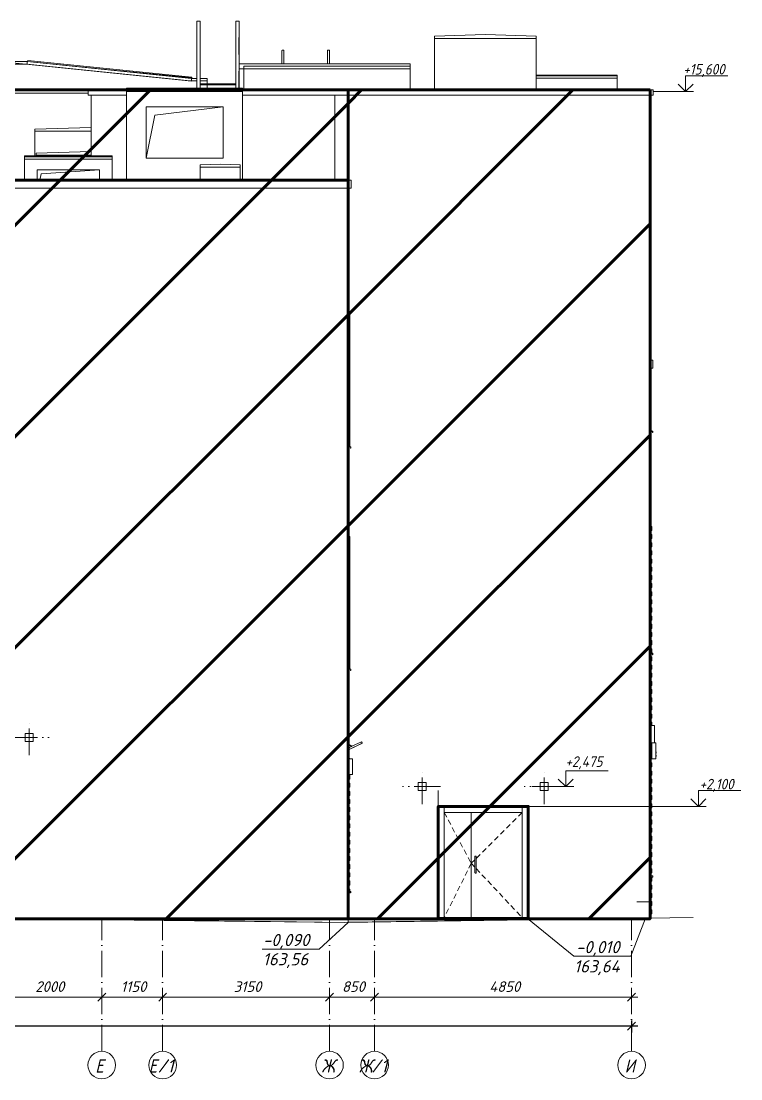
# Model space of a CAD drawing. Header units: millimetres. Extents: x 3914 to 443608, y -156176 to 78197.
# Drawn here: x 365752 to 379334, y -5348 to 14627 of the extents above; entities that cross this region are included whole.
import ezdxf

# ---------------------------------------------------------------- set-up
doc = ezdxf.new("R2010")
doc.units = ezdxf.units.MM
for name, pattern in [('200_ШТРИХ__ш1_п0_6_', [160, 100, -60]), ('50_200_ШТРИХ_1Т_ш5_п1_п1_', [700, 500, -100, 0, -100]), ('Штрих', [635, 317.5, -317.5])]:
    doc.linetypes.add(name, pattern=pattern)
for name, color, linetype, lineweight in [('0) клиннинг', 90, 'Continuous', 60), ('1) Откосы', 102, 'Continuous', 60), ('A-ANNO-DIMS', 7, 'Continuous', 9), ('A-ANNO-NOTE', 7, 'Continuous', 9), ('A-DETL', 7, 'Continuous', 9), ('A-DETL-1', 7, 'Continuous', 13), ('A-DETL-CNTR', 7, '50_200_ШТРИХ_1Т_ш5_п1_п1_', 9), ('A-DOOR', 7, 'Continuous', 9), ('A-DOOR-1', 7, 'Continuous', 5), ('A-DOOR-2', 7, '200_ШТРИХ__ш1_п0_6_', 5), ('A-DOOR-FRAM', 7, 'Continuous', 5), ('A-DOOR-HDLN', 7, 'Штрих', 5), ('A-FLOR', 7, 'Continuous', 9), ('A-GENM', 7, 'Continuous', 9), ('A-GENM-HDLN', 7, 'Штрих', 5), ('A-GLAZ-1', 7, 'Continuous', 5), ('A-GLAZ-CWMG', 7, 'Continuous', 9), ('A-ROOF', 7, 'Continuous', 9), ('A-WALL', 7, 'Continuous', 5), ('G-ANNO-DIMS', 7, 'Continuous', 9), ('G-ANNO-DIMS-1', 7, 'Continuous', 20), ('I-WALL', 7, 'Continuous', 5), ('S-BEAM', 7, 'Continuous', 9), ('Оси', 7, 'Continuous', 9), ('Оси-1', 7, '50_200_ШТРИХ_1Т_ш5_п1_п1_', 9)]:
    doc.layers.add(name, color=color, linetype=linetype, lineweight=lineweight)
doc.styles.add('ISOCPEUR_I', font='isocpeui.ttf', dxfattribs={"height": 250})
doc.styles.add('ISOCPEUR_I_1', font='isocpeui.ttf', dxfattribs={"height": 230})
doc.styles.add('ISOCPEUR_I_2', font='isocpeui.ttf', dxfattribs={"width": 0.9, "height": 250})
doc.dimstyles.new('ISO-2_0_0_9К_Средний_с_подложкой_1', dxfattribs={"dimscale": 304.8, "dimtxt": 199.196235, "dimasz": 0.492126, "dimexe": 0.393701, "dimexo": 0, "dimgap": 0.131234, "dimtad": 1, "dimdec": 0, "dimzin": 0, "dimdsep": 46, "dimtxsty": 'ISOCPEUR_I_1', "dimblk1": 'OBLIQUE', "dimblk2": 'OBLIQUE', "dimsah": 1, "dimcen": 0.09, "dimdle": 0.393701, "dimazin": 0, "dimtfac": 1, "dimtdec": 4, "dimtix": 1, "dimtmove": 2, "dimatfit": 3, "dimfxl": 1, "dimtvp": 1, "dimtfill": 1, "dimtolj": 1, "dimtzin": 0, "dimarcsym": 2})

# ---------------------------------------------------------------- blocks, each defined once
blk = doc.blocks.new('Ось сетки - Круг_Ø6_00__ISO-2_5_0_9K_ кружки поменьше-23056867-АР2_Фасад А-___')
at = {"layer": 'Оси'}
blk.add_circle((0, -2785), 260, dxfattribs=at)
blk = doc.blocks.new('_Oblique')
at = {"color": 0, "linetype": 'ByBlock', "lineweight": -2}
blk.add_line((-0.5, -0.5), (0.5, 0.5), dxfattribs=at)
blk = doc.blocks.new('*D980')
at = {"layer": 'A-ANNO-DIMS', "color": 0, "lineweight": -2, "transparency": 16777216}
for p, q in [((350152, -4353), (363654, -4353)), ((350272, -4247), (350272, -4473)), ((377392, -4353), (364556, -4353)), ((377272, -4247), (377272, -4473))]:
    blk.add_line(p, q, dxfattribs=at)
at = {"layer": 'Defpoints', "color": 0, "transparency": 16777216}
for p in [(350272, -4247), (377272, -4247), (377272, -4353)]:
    blk.add_point(p, dxfattribs=at)
at = {"layer": 'A-ANNO-DIMS', "color": 0, "lineweight": -2, "transparency": 16777216, "xscale": 150, "yscale": 150, "zscale": 150, "rotation": 180}
blk.add_blockref('_Oblique', (350272, -4353), dxfattribs=at)
at = {"layer": 'A-ANNO-DIMS', "color": 0, "lineweight": -2, "transparency": 16777216, "xscale": 150, "yscale": 150, "zscale": 150}
blk.add_blockref('_Oblique', (377272, -4353), dxfattribs=at)
at = {"layer": 'A-ANNO-DIMS', "color": 0, "transparency": 16777216, "insert": (363726, -4032), "char_height": 230, "width": 758.48, "attachment_point": 1, "line_spacing_factor": 1.149209, "style": 'ISOCPEUR_I_1', "bg_fill": 3, "box_fill_scale": 1.1, "bg_fill_color": 256, "bg_fill_true_color": 13158600, "bg_fill_transparency": 0}
blk.add_mtext('\\A1;27000', dxfattribs=at)

msp = doc.modelspace()

# ---------------------------------------------------------------- hatches: boundary and pattern name
at = {"layer": '0) клиннинг'}
h = msp.add_hatch(dxfattribs=at)
h.set_pattern_fill('ANSI31', color=256, scale=888)
h.paths.add_polyline_path([(360936, 13327.1), (371921.8, 13327.1), (371921.8, 11627.2), (360936, 11627.2)])
h = msp.add_hatch(dxfattribs=at)
h.set_pattern_fill('ANSI31', color=256, scale=888)
h.paths.add_polyline_path([(377622.2, 13327.1), (371921.8, 13327.1), (371921.8, 11627.2), (371922.2, 11627.2), (371921.8, -2323.8), (377622.2, -2323.8)])
h = msp.add_hatch(dxfattribs=at)
h.set_pattern_fill('ANSI31', color=256, scale=888)
h.paths.add_polyline_path([(371921.8, 11627.2), (349933, 11627.2), (349932.6, -2323.8), (371921.8, -2323.8)])
at = {"layer": 'A-GENM'}
for points in [[(377732.2, 704.2), (377732.8, 704.2), (377732.2, 889.2)], [(377734, 813), (377734, 825.5), (377732.8, 825.5), (377732.8, 813)], [(377734, 810.5), (377734, 813), (377732.8, 813), (377732.8, 810.5)], [(377734, 805.8), (377734, 810.5), (377732.8, 810.5), (377732.8, 805.8)], [(377734, 801.7), (377734, 805.8), (377732.8, 805.8), (377732.8, 801.7)], [(372002.2, 404.2), (372002.8, 404.2), (372002.2, 690.2)], [(377734, 759.7), (377734, 760.2), (377732.8, 759.7)], [(377734, 754.5), (377734, 759.7), (377732.8, 759.7), (377732.8, 754.5)], [(377734, 748.1), (377734, 754.5), (377732.8, 754.5), (377732.8, 748.1)], [(377732.8, 742.4), (377734, 742.4), (377734, 748.1), (377732.8, 748.1), (377732.8, 745.6)], [(377734, 738.3), (377734, 742.4), (377732.8, 742.4), (377732.8, 738.3)], [(372004, 520.9), (372004, 525.1), (372002.8, 525.1), (372002.8, 520.9)], [(372004, 513.7), (372004, 517.9), (372002.8, 517.9), (372002.8, 513.7)], [(372004, 513), (372004, 513.7), (372002.8, 513)], [(372004, 511.8), (372004, 513), (372002.8, 513), (372002.8, 511.8)], [(372004, 507.7), (372004, 511.8), (372002.8, 511.8), (372002.8, 507.7)], [(372004, 502.3), (372004, 506.4), (372002.8, 506.4), (372002.8, 502.3)], [(372004, 458), (372004, 461.1), (372002.8, 461.1), (372002.8, 458)], [(372004, 442.4), (372004, 458), (372002.8, 458), (372002.8, 442.4)], [(372004, 438.3), (372004, 442.4), (372002.8, 442.4), (372002.8, 438.3)]]:
    msp.add_hatch(color=256, dxfattribs=at).paths.add_polyline_path(points, flags=0)
h = msp.add_hatch(color=256, dxfattribs=at)
h.paths.add_polyline_path([(372004, 517.9), (372004, 520.9), (372002.8, 520.9), (372002.8, 517.9)], flags=0)
h.paths.add_polyline_path([(372004, 525.1), (372004, 526.2), (372002.8, 525.1)], flags=0)

# ---------------------------------------------------------------- linework, layer by layer
at = {"layer": '0) клиннинг'}
for points in [[(360936, 13327.1), (371921.8, 13327.1), (371921.8, 11627.2), (360936, 11627.2)], [(377622.2, 13327.1), (371921.8, 13327.1), (371921.8, -2323.8), (377622.2, -2323.8)], [(349933, 11627.2), (371922.2, 11627.2), (371921.8, -2323.8), (349932.6, -2323.8)]]:
    msp.add_lwpolyline(points, close=True, dxfattribs=at)
at = {"layer": '1) Откосы'}
msp.add_lwpolyline([(373622.2, -2302.8), (373622.2, -202.8), (375322.2, -202.8), (375322.2, -2302.8)], dxfattribs=at)
at = {"layer": 'A-ANNO-DIMS'}
for p, q in [((367272.2, -3701.5), (367272.2, -3927.5)), ((367272.2, -3807.5), (367272.2, -3701.5)), ((367272.2, -3701.5), (367272.2, -3927.5)), ((367272.2, -3807.5), (367272.2, -3701.5)), ((368422.2, -3701.5), (368422.2, -3927.5)), ((368422.2, -3807.5), (368422.2, -3701.5)), ((368422.2, -3701.5), (368422.2, -3927.5)), ((368422.2, -3807.5), (368422.2, -3701.5)), ((371572.2, -3701.5), (371572.2, -3927.5)), ((371572.2, -3807.5), (371572.2, -3701.5)), ((371572.2, -3701.5), (371572.2, -3927.5)), ((371572.2, -3807.5), (371572.2, -3701.5)), ((372422.2, -3701.5), (372422.2, -3927.5)), ((372422.2, -3807.5), (372422.2, -3701.5)), ((372422.2, -3701.5), (372422.2, -3927.5)), ((372422.2, -3807.5), (372422.2, -3701.5)), ((377272.2, -3701.5), (377272.2, -3927.5)), ((377272.2, -3807.5), (377272.2, -3701.5)), ((365272.2, -3807.5), (367272.2, -3807.5)), ((367272.2, -3807.5), (368422.2, -3807.5)), ((368422.2, -3807.5), (371572.2, -3807.5)), ((371572.2, -3807.5), (372422.2, -3807.5)), ((372422.2, -3807.5), (377392.2, -3807.5))]:
    msp.add_line(p, q, dxfattribs=at)
at = {"layer": 'A-ANNO-DIMS', "lineweight": 20}
for p, q in [((367272.2, -3807.5), (367347.2, -3732.5)), ((367272.2, -3807.5), (367347.2, -3732.5)), ((368422.2, -3807.5), (368497.2, -3732.5)), ((368422.2, -3807.5), (368497.2, -3732.5)), ((371572.2, -3807.5), (371647.2, -3732.5)), ((371572.2, -3807.5), (371647.2, -3732.5)), ((372422.2, -3807.5), (372497.2, -3732.5)), ((372422.2, -3807.5), (372497.2, -3732.5)), ((377272.2, -3807.5), (377347.2, -3732.5)), ((367272.2, -3807.5), (367197.2, -3882.5)), ((367272.2, -3807.5), (367197.2, -3882.5)), ((368422.2, -3807.5), (368347.2, -3882.5)), ((368422.2, -3807.5), (368347.2, -3882.5)), ((371572.2, -3807.5), (371497.2, -3882.5)), ((371572.2, -3807.5), (371497.2, -3882.5)), ((372422.2, -3807.5), (372347.2, -3882.5)), ((377272.2, -3807.5), (377197.2, -3882.5))]:
    msp.add_line(p, q, dxfattribs=at)
at = {"layer": 'A-ANNO-NOTE'}
for p, q in [((371923.2, -2393.8), (371374.9, -2897.4)), ((375310.3, -2320.4), (376184.8, -3030.8)), ((377535.9, -2316.3), (377259.6, -3030.8)), ((371374.9, -2900.5), (370300.1, -2900.5)), ((377259.6, -3033.9), (376184.8, -3033.9))]:
    msp.add_line(p, q, dxfattribs=at)
at = {"layer": 'A-DETL'}
msp.add_line((373622.2, -459.8), (373622.2, 100.2), dxfattribs=at)
at = {"layer": 'A-DETL-1'}
for p, q in [((377680, 13297.2), (378040, 13297.2)), ((365827.2, 1172.2), (365827.2, 1022.2)), ((365977.2, 1172.2), (365827.2, 1172.2)), ((365827.2, 1022.2), (365977.2, 1022.2)), ((365977.2, 1022.2), (365977.2, 1172.2)), ((373397.2, 246.7), (373247.2, 246.7)), ((373247.2, 246.7), (373247.2, 96.7)), ((373397.2, 96.7), (373397.2, 246.7)), ((375697.2, 246.7), (375547.2, 246.7)), ((375547.2, 246.7), (375547.2, 96.7)), ((375697.2, 96.7), (375697.2, 246.7)), ((373247.2, 96.7), (373397.2, 96.7)), ((375547.2, 96.7), (375697.2, 96.7)), ((371852.2, -2397.8), (365619.5, -2328)), ((378434.9, -2300.1), (371852.2, -2397.8))]:
    msp.add_line(p, q, dxfattribs=at)
at = {"layer": 'A-DETL-CNTR'}
for p, q in [((365902.2, 767.2), (365902.2, 1407.2)), ((365558.1, 1097.2), (366278.1, 1097.2)), ((373322.2, -158.3), (373322.2, 481.7)), ((375622.2, -158.3), (375622.2, 481.7)), ((373666.4, 171.7), (372946.4, 171.7)), ((375966.4, 171.7), (375246.4, 171.7))]:
    msp.add_line(p, q, dxfattribs=at)
at = {"layer": 'A-DOOR'}
for p, q in [((374314.7, -1152.8), (374314.7, -1452.8)), ((374314.7, -1152.8), (374314.7, -1452.8)), ((374339.7, -1452.8), (374339.7, -1152.8)), ((374339.7, -1452.8), (374339.7, -1152.8))]:
    msp.add_line(p, q, dxfattribs=at)
for centre, start, end in [((374327.2, -1152.8), 0, 180), ((374327.2, -1452.8), 180, 0)]:
    msp.add_arc(centre, 12.5, start, end, dxfattribs=at)
for points, knots in [([(374314.7, -1152.8), (374314.7, -1152.5), (374314.7, -1152), (374314.8, -1151.2), (374315, -1150.4), (374315.1, -1149.6), (374315.4, -1148.8), (374315.7, -1148), (374316, -1147.3), (374316.4, -1146.5), (374316.8, -1145.9), (374317.5, -1145), (374318.2, -1144.1), (374319, -1143.4), (374319.8, -1142.7), (374321, -1141.9), (374322.4, -1141.2), (374324.5, -1140.5), (374326.1, -1140.3), (374327.2, -1140.3)], [0.5, 0.5, 0.5, 0.5, 0.52083333, 0.54166667, 0.5625, 0.58333333, 0.60416667, 0.625, 0.64583333, 0.66666667, 0.6875, 0.70833333, 0.75, 0.77083333, 0.79166667, 0.83333333, 0.875, 0.91666667, 1, 1, 1, 1]), ([(374330.5, -1140.7), (374331, -1140.9), (374332, -1141.2), (374333.5, -1141.9), (374334.6, -1142.7), (374335.5, -1143.4), (374335.9, -1143.8), (374336.1, -1144)], [0.08333333, 0.08333333, 0.08333333, 0.08333333, 0.125, 0.16666667, 0.20833333, 0.22916667, 0.25, 0.25, 0.25, 0.25]), ([(374327.2, -1465.3), (374326.1, -1465.3), (374324.5, -1465.1), (374322.4, -1464.4), (374321, -1463.7), (374319.8, -1462.9), (374319, -1462.2), (374318.2, -1461.5), (374317.5, -1460.6), (374316.8, -1459.7), (374316.4, -1459.1), (374316, -1458.3), (374315.7, -1457.6), (374315.4, -1456.8), (374315.1, -1456), (374315, -1455.2), (374314.8, -1454.4), (374314.7, -1453.6), (374314.7, -1453.1), (374314.7, -1452.8)], [-1, -1, -1, -1, -0.91666667, -0.875, -0.83333333, -0.79166667, -0.77083333, -0.75, -0.70833333, -0.6875, -0.66666667, -0.64583333, -0.625, -0.60416667, -0.58333333, -0.5625, -0.54166667, -0.52083333, -0.5, -0.5, -0.5, -0.5]), ([(374327.2, -1465.3), (374328.3, -1465.3), (374329.9, -1465.1), (374332, -1464.4), (374333.5, -1463.7), (374334.6, -1462.9), (374335.5, -1462.2), (374336.3, -1461.5), (374337.2, -1460.4), (374337.9, -1459.3), (374338.4, -1458.3), (374338.8, -1457.6), (374339.1, -1456.8), (374339.3, -1456), (374339.5, -1455.2), (374339.6, -1454.4), (374339.7, -1453.6), (374339.7, -1453.1), (374339.7, -1452.8)], [0, 0, 0, 0, 0.08333333, 0.125, 0.16666667, 0.20833333, 0.22916667, 0.25, 0.29166667, 0.33333333, 0.35416667, 0.375, 0.39583333, 0.41666667, 0.4375, 0.45833333, 0.47916667, 0.5, 0.5, 0.5, 0.5])]:
    msp.add_open_spline(points, degree=3, knots=knots, dxfattribs=at)
msp.add_open_spline([(374338, -1146.6), (374338.2, -1146.8), (374338.4, -1147.3), (374338.8, -1148), (374339.1, -1148.8), (374339.3, -1149.6), (374339.5, -1150.4), (374339.6, -1151.2), (374339.7, -1152), (374339.7, -1152.5), (374339.7, -1152.8)], degree=3, dxfattribs=at)
at = {"layer": 'A-DOOR-1'}
for p, q in [((374247.2, -317.8), (373737.2, -317.8)), ((373737.2, -317.8), (373737.2, -2302.8)), ((375207.2, -317.8), (374247.2, -317.8)), ((374247.2, -2302.8), (374247.2, -317.8)), ((374247.2, -2302.8), (374247.2, -317.8)), ((375207.2, -317.8), (375207.2, -2302.8))]:
    msp.add_line(p, q, dxfattribs=at)
at = {"layer": 'A-DOOR-2'}
for p, q in [((373735.8, -317.8), (374247.2, -1277.8)), ((375208.6, -317.8), (374339.7, -1185.4)), ((374247.2, -1277.8), (373737.2, -2302.8)), ((374314.7, -1210.4), (374247.2, -1277.8)), ((374247.2, -1277.8), (374314.7, -1349.9)), ((374339.7, -1376.6), (375207.2, -2302.8))]:
    msp.add_line(p, q, dxfattribs=at)
at = {"layer": 'A-DOOR-FRAM'}
for p, q in [((373737.2, -317.8), (373737.2, -202.8)), ((373737.2, -202.8), (373737.2, -2302.8)), ((375207.2, -317.8), (373737.2, -317.8)), ((375207.2, -202.8), (375207.2, -317.8)), ((375207.2, -202.8), (375207.2, -2302.8))]:
    msp.add_line(p, q, dxfattribs=at)
at = {"layer": 'A-DOOR-HDLN'}
for p, q in [((375322.2, -202.8), (373622.2, -202.8)), ((373622.2, -2302.8), (373622.2, -202.8)), ((375322.2, -202.8), (373622.2, -202.8)), ((373622.2, -2302.8), (373622.2, -202.8)), ((375322.2, -2302.8), (375322.2, -202.8)), ((375322.2, -2302.8), (375322.2, -202.8))]:
    msp.add_line(p, q, dxfattribs=at)
at = {"layer": 'A-FLOR'}
for p, q in [((365532.2, 13862.2), (365867.2, 13862.2)), ((365867.2, 13812.2), (365532.2, 13812.2)), ((365867.2, 13862.2), (365867.2, 13812.1)), ((368969.2, 13547.2), (365867.2, 13862.2)), ((365867.2, 13812.1), (368940.5, 13497.2)), ((369064.4, 13497.2), (368940.5, 13497.2)), ((368969.2, 13547.2), (369064.4, 13547.2)), ((368969.2, 13547.2), (368969.2, 13497.2)), ((369127.4, 13547.2), (369262.2, 13547.2)), ((369262.2, 13497.2), (369127.4, 13497.2)), ((369262.2, 13547.2), (369262.2, 13497.2)), ((371782.2, -2392.4), (371782.2, -2397))]:
    msp.add_line(p, q, dxfattribs=at)
at = {"layer": 'A-GENM'}
for p, q in [((369064.4, 14627.2), (369127.4, 14627.2)), ((369064.4, 13364.1), (369064.4, 14627.2)), ((369127.4, 14627.2), (369127.4, 13364.1)), ((369801.4, 14627.2), (369864.4, 14627.2)), ((369801.4, 13364.1), (369801.4, 14627.2)), ((369864.4, 14627.2), (369864.4, 13364.1)), ((370672.2, 14069.8), (370672.2, 13821.2)), ((370704.2, 14077.8), (370680.2, 14077.8)), ((370712.2, 13821.2), (370712.2, 14069.8)), ((371532.2, 14069.8), (371532.2, 13821.2)), ((371564.2, 14077.8), (371540.2, 14077.8)), ((371540.2, 14077.8), (371564.2, 14077.8)), ((371572.2, 13821.2), (371572.2, 14069.8)), ((369801.4, 13445.2), (369127.4, 13445.2)), ((369127.4, 13427.2), (369801.4, 13427.2)), ((367015.5, 13327.1), (367015.5, 13227.1)), ((367742.2, 13327.1), (367015.5, 13327.1)), ((367015.5, 13227.1), (367742.2, 13227.1)), ((377680, 13327.1), (369932.2, 13327.1)), ((369932.2, 13227.1), (377680, 13227.1)), ((377680, 13327.1), (377680, 13227.1)), ((377682.2, 13327.1), (377680, 13327)), ((377680, 13327.1), (377682.2, 13327.1)), ((377681.2, 13326), (377680, 13326)), ((377681.2, 13229.1), (377680, 13229.9)), ((377680, 13228.7), (377682.2, 13227.2)), ((377682.2, 13227.2), (377680, 13227.2)), ((377681.2, 13229.1), (377681.2, 13326)), ((377682.2, 13327.1), (377682.2, 13227.2)), ((349862.2, 11627.2), (371982.2, 11627.2)), ((371982.2, 11627.2), (371982.2, 11480.2)), ((349869.3, 11473.1), (371975.1, 11473.1)), ((377672.3, 8226.9), (377622.2, 8226.9)), ((377672.3, 8081.2), (377672.3, 8226.9)), ((377622.2, 8074.1), (377665.2, 8074.1)), ((377702.2, 1322.2), (377622.2, 1322.2)), ((377702.2, 1322.2), (377702.2, 1287.2)), ((377704.2, 1312.2), (377702.2, 1312.2)), ((377704.2, 1312.2), (377702.2, 1312.2)), ((377702.2, 1287.2), (377702.2, 1032.2)), ((377704.2, 1312.2), (377704.2, 1287.2)), ((377704.2, 1308.8), (377704.2, 1312.2)), ((377704.2, 1312.2), (377704.2, 1308.8)), ((377704.2, 1308.8), (377704.2, 1312.2)), ((377704.2, 1287.2), (377704.2, 1032.2)), ((372177.1, 1017.8), (371994.8, 932.2)), ((372179.1, 1017.8), (372177, 1016.9)), ((377702.2, 1032.2), (377702.2, 997.2)), ((377702.2, 1007.2), (377704.2, 1007.2)), ((377702.2, 1007.2), (377704.2, 1007.2)), ((377704.2, 1032.2), (377704.2, 1007.2)), ((377704.2, 1007.2), (377704.2, 1010.5)), ((377704.2, 1010.5), (377704.2, 1007.2)), ((377704.2, 1007.2), (377704.2, 1010.5)), ((371927.2, 995.2), (371922.2, 995.2)), ((371927.2, 995.2), (371927.2, 697.2)), ((371927.2, 867.3), (372191.8, 990.7)), ((371927.2, 867.3), (372189.9, 990.7)), ((371995, 932.2), (371927.2, 973.2)), ((371995.4, 932.2), (371927.2, 973.2)), ((371927.2, 961.5), (371984.1, 927.1)), ((371927.2, 961.5), (371938.6, 954.7)), ((371927.2, 961.5), (371984.1, 927.1)), ((371984.1, 927.1), (371927.2, 900.4)), ((371951.8, 911.9), (371950.2, 911.1)), ((377622.2, 997.2), (377702.2, 997.2)), ((377652.2, 927), (377652.2, 997.2)), ((377652.2, 772.7), (377652.2, 849.7)), ((377732.2, 997.2), (377702.2, 997.2)), ((377732.2, 997.2), (377732.2, 697.2)), ((377732.2, 990.2), (377732.8, 990.2)), ((377732.8, 990.2), (377732.8, 704.2)), ((377732.8, 825.9), (377734, 825.9)), ((377732.8, 825.9), (377734, 825.9)), ((377732.8, 825.5), (377734, 825.5)), ((377732.8, 813), (377734, 813)), ((377732.8, 810.5), (377734, 810.5)), ((377732.8, 810.5), (377734, 810.5)), ((377734, 805.8), (377732.8, 805.8)), ((377732.8, 801.7), (377734, 801.7)), ((377734, 825.5), (377734, 813)), ((377734, 813), (377734, 810.5)), ((377734, 813), (377734, 810.5)), ((377734, 810.5), (377734, 805.8)), ((377734, 805.8), (377734, 801.7)), ((372002.2, 697.2), (371922.2, 697.2)), ((372002.2, 697.2), (372002.2, 397.2)), ((372002.2, 690.2), (372002.8, 690.2)), ((372002.8, 690.2), (372002.8, 404.2)), ((377732.2, 697.2), (377652.2, 697.2)), ((377732.2, 704.2), (377732.8, 704.2)), ((377732.8, 762.5), (377734, 762.5)), ((377732.8, 762.5), (377734, 762.5)), ((377732.8, 762.2), (377734, 762.2)), ((377732.8, 761.1), (377734, 761.1)), ((377732.8, 760.2), (377734, 760.2)), ((377732.8, 760.2), (377734, 760.2)), ((377734, 759.7), (377732.8, 759.7)), ((377732.8, 759.7), (377734, 759.7)), ((377732.8, 754.5), (377734, 754.5)), ((377732.8, 748.1), (377734, 748.1)), ((377732.8, 742.4), (377734, 742.4)), ((377732.8, 738.3), (377734, 738.3)), ((377734, 762.5), (377734, 760.2)), ((377734, 762.5), (377734, 760.2)), ((377734, 762.2), (377734, 759.7)), ((377734, 759.7), (377734, 754.5)), ((377734, 754.5), (377734, 748.1)), ((377734, 748.1), (377734, 742.4)), ((377734, 742.4), (377734, 738.3)), ((372002.2, 404.2), (372002.8, 404.2)), ((372002.8, 526.5), (372004, 526.5)), ((372002.8, 526.5), (372004, 526.5)), ((372002.8, 526.5), (372004, 526.5)), ((372002.8, 526.2), (372004, 526.2)), ((372002.8, 525.1), (372004, 525.1)), ((372002.8, 520.9), (372004, 520.9)), ((372002.8, 520.8), (372004, 520.8)), ((372002.8, 520.6), (372004, 520.6)), ((372002.8, 518.5), (372004, 518.5)), ((372002.8, 517.9), (372004, 517.9)), ((372002.8, 513.7), (372004, 513.7)), ((372002.8, 513.2), (372004, 513.2)), ((372002.8, 513), (372004, 513)), ((372002.8, 512.6), (372004, 512.6)), ((372002.8, 512.1), (372004, 512.1)), ((372004, 511.8), (372002.8, 511.8)), ((372002.8, 510.8), (372004, 510.8)), ((372002.8, 510.2), (372004, 510.2)), ((372002.8, 508.2), (372004, 508.2)), ((372002.8, 507.7), (372004, 507.7)), ((372002.8, 507), (372004, 507)), ((372002.8, 507), (372004, 507)), ((372002.8, 506.4), (372004, 506.4)), ((372004, 506.4), (372002.8, 506.4)), ((372002.8, 506.1), (372004, 506.1)), ((372002.8, 502.3), (372004, 502.3)), ((372002.8, 462.5), (372004, 462.5)), ((372002.8, 462.5), (372004, 462.5)), ((372002.8, 462.5), (372004, 462.5)), ((372002.8, 462.5), (372004, 462.5)), ((372002.8, 461.8), (372004, 461.8)), ((372002.8, 461.4), (372004, 461.4)), ((372002.8, 461.1), (372004, 461.1)), ((372002.8, 459.8), (372004, 459.8)), ((372002.8, 458), (372004, 458)), ((372002.8, 457.4), (372004, 457.4)), ((372002.8, 456.3), (372004, 456.3)), ((372002.8, 455.1), (372004, 455.1)), ((372002.8, 442.4), (372004, 442.4)), ((372002.8, 442.1), (372004, 442.1)), ((372002.8, 438.3), (372004, 438.3)), ((372004, 526.5), (372004, 525.1)), ((372004, 525.1), (372004, 520.9)), ((372004, 520.9), (372004, 520.6)), ((372004, 520.9), (372004, 517.9)), ((372004, 520.8), (372004, 517.9)), ((372004, 517.9), (372004, 513.7)), ((372004, 513.7), (372004, 510.8)), ((372004, 513), (372004, 511.8)), ((372004, 512.1), (372004, 511.8)), ((372004, 511.8), (372004, 507.7)), ((372004, 510.8), (372004, 508.2)), ((372004, 508.2), (372004, 506.4)), ((372004, 507.7), (372004, 506.1)), ((372004, 507.7), (372004, 506.4)), ((372004, 507.7), (372004, 506.4)), ((372004, 507.7), (372004, 506.4)), ((372004, 506.4), (372004, 502.3)), ((372004, 462.5), (372004, 459.8)), ((372004, 462.5), (372004, 461.1)), ((372004, 462.5), (372004, 461.1)), ((372004, 462.5), (372004, 461.1)), ((372004, 461.1), (372004, 458)), ((372004, 459.8), (372004, 457.4)), ((372004, 458), (372004, 442.4)), ((372004, 457.4), (372004, 455.1)), ((372004, 442.4), (372004, 438.3)), ((372002.2, 397.2), (371922.2, 397.2))]:
    msp.add_line(p, q, dxfattribs=at)
at = {"layer": 'A-GENM', "flags": 128}
for points in [[(370680.2, 14077.8), (370678.4, 14077.6), (370676.7, 14077), (370675.2, 14076.1), (370674, 14074.8), (370673, 14073.3), (370672.4, 14071.6), (370672.2, 14069.8)], [(370712.2, 14069.8), (370712, 14071.6), (370711.4, 14073.3), (370710.5, 14074.8), (370709.2, 14076.1), (370707.7, 14077), (370706, 14077.6), (370704.2, 14077.8)], [(371540.2, 14077.8), (371538.4, 14077.6), (371536.7, 14077), (371535.2, 14076.1), (371534, 14074.8), (371533, 14073.3), (371532.4, 14071.6), (371532.2, 14069.8)], [(371532.2, 14069.8), (371532.4, 14071.6), (371533, 14073.3), (371534, 14074.8), (371535.2, 14076.1), (371536.7, 14077), (371538.4, 14077.6), (371540.2, 14077.8)], [(371572.2, 14069.8), (371572, 14071.6), (371571.4, 14073.3), (371570.5, 14074.8), (371569.2, 14076.1), (371567.7, 14077), (371566, 14077.6), (371564.2, 14077.8)], [(371564.2, 14077.8), (371566, 14077.6), (371567.7, 14077), (371569.2, 14076.1), (371570.5, 14074.8), (371571.4, 14073.3), (371572, 14071.6), (371572.2, 14069.8)]]:
    msp.add_lwpolyline(points, dxfattribs=at)
at = {"layer": 'A-GENM'}
for centre, major_axis, ratio, start_param, end_param in [((372183.5, 1004.3), (-6.4, 13.6), 0.1104511, 6.2313408, 9.3729335), ((372183.5, 1004.3), (-6.4, 13.6), 0.1104511, 6.2313408, 6.2831853), ((372183.5, 1004.3), (-6.4, 13.6), 0.1104511, 5.9695414, 6.2313408), ((372183.5, 1004.3), (-6.4, 13.6), 0.1104511, 3.0897482, 6.2313408), ((372185.4, 1004.3), (-6.3, 13.6), 0.0001712, 3.1415927, 6.2831055)]:
    msp.add_ellipse(centre, major_axis=major_axis, ratio=ratio, start_param=start_param, end_param=end_param, dxfattribs=at)
for points, knots in [([(371982.2, 11480.2), (371982.2, 11479.7), (371982.1, 11478.5), (371981.6, 11477.2), (371981, 11476.2), (371980.5, 11475.6), (371979.9, 11474.9), (371979.2, 11474.4), (371978.5, 11474), (371977.7, 11473.6), (371976.9, 11473.3), (371976.1, 11473.2), (371975.2, 11473.1), (371974.7, 11473.1), (371974.4, 11473.2)], [0, 0, 0, 0, 0.11111111, 0.22222222, 0.27777778, 0.33333333, 0.38888889, 0.44444444, 0.5, 0.55555556, 0.61111111, 0.66666667, 0.72222222, 0.77777778, 0.77777778, 0.77777778, 0.77777778]), ([(377664.5, 8074.2), (377664.8, 8074.1), (377665.3, 8074.1), (377666.2, 8074.2), (377667, 8074.3), (377667.8, 8074.6), (377668.6, 8075), (377669.3, 8075.4), (377670, 8075.9), (377670.6, 8076.6), (377671.1, 8077.2), (377671.7, 8078.2), (377672.2, 8079.5), (377672.3, 8080.7), (377672.3, 8081.2)], [0.22222222, 0.22222222, 0.22222222, 0.22222222, 0.27777778, 0.33333333, 0.38888889, 0.44444444, 0.5, 0.55555556, 0.61111111, 0.66666667, 0.72222222, 0.77777778, 0.88888889, 1, 1, 1, 1]), ([(371984.3, 927.2), (371984.4, 927.2), (371984.4, 927.2), (371984.6, 927.3), (371984.8, 927.3), (371985, 927.4), (371985.2, 927.5), (371985.4, 927.5), (371985.6, 927.6), (371985.8, 927.6), (371986.1, 927.7), (371986.4, 927.8), (371986.7, 927.9), (371986.9, 928), (371987.1, 928), (371987.3, 928.1), (371987.7, 928.3), (371988.1, 928.4), (371988.5, 928.6), (371989, 928.8), (371989.4, 928.9), (371989.8, 929.1), (371990.3, 929.4), (371990.7, 929.6), (371991.3, 929.9), (371992, 930.3), (371992.7, 930.8), (371993.6, 931.4), (371994.5, 932), (371994.8, 932.2), (371994.9, 932.2)], [0.11111111, 0.11111111, 0.11111111, 0.11111111, 0.125, 0.13888889, 0.16666667, 0.19444444, 0.20833333, 0.22222222, 0.23611111, 0.25, 0.27777778, 0.30555556, 0.31944444, 0.33333333, 0.34722222, 0.36111111, 0.38888889, 0.41666667, 0.44444444, 0.47222222, 0.5, 0.52777778, 0.55555556, 0.58333333, 0.61111111, 0.66666667, 0.72222222, 0.77777778, 0.88888889, 1, 1, 1, 1])]:
    msp.add_open_spline(points, degree=3, knots=knots, dxfattribs=at)
msp.add_open_spline([(377664.5, 8074.2), (377664.7, 8074.1), (377664.9, 8074.1), (377665.2, 8074.1)], degree=3, dxfattribs=at)
at = {"layer": 'A-GENM-HDLN'}
for p, q in [((369070.4, 14627.2), (369070.4, 13364.1)), ((369858.4, 13364.1), (369858.4, 14627.2))]:
    msp.add_line(p, q, dxfattribs=at)
at = {"layer": 'A-GLAZ-1'}
for p, q in [((368274.7, 12849.7), (369562.2, 13012.2)), ((368112.2, 12037.2), (368274.7, 12849.7)), ((366128.9, 11745.5), (367232.2, 11822.2)), ((366105.2, 11627.2), (366128.9, 11745.5)), ((377672.2, 6885.2), (377622.2, 6899.7)), ((377622.2, 6898.7), (377671.2, 6884.4)), ((377662, 6874.6), (377661.1, 6874.3)), ((377661.1, 6874.3), (377666.2, 6860.2)), ((377666.9, 6861.2), (377662, 6874.6)), ((377666.2, 6860.2), (377672.2, 6860.2)), ((377671.2, 6861.2), (377666.9, 6861.2)), ((377671.2, 6884.4), (377671.2, 6861.2)), ((377672.2, 6860.2), (377672.2, 6885.2)), ((371972.2, 6588.2), (371922.2, 6599.7)), ((371922.2, 6598.7), (371971.2, 6587.4)), ((371962, 6577.6), (371961.1, 6577.3)), ((371961.1, 6577.3), (371966.2, 6563.2)), ((371966.9, 6564.2), (371962, 6577.6)), ((371966.2, 6563.2), (371972.2, 6563.2)), ((371971.2, 6564.2), (371966.9, 6564.2)), ((371971.2, 6587.4), (371971.2, 6564.2)), ((371972.2, 6563.2), (371972.2, 6588.2)), ((377672.2, 2685.2), (377622.2, 2699.7)), ((377622.2, 2698.7), (377671.2, 2684.4)), ((377672.2, 2688.2), (377622.4, 2699.7)), ((377639.4, 2694.7), (377671.2, 2687.4)), ((377662, 2677.6), (377661.1, 2677.3)), ((377661.1, 2677.3), (377662.1, 2674.6)), ((377662, 2674.6), (377661.1, 2674.3)), ((377661.1, 2674.3), (377666.2, 2660.2)), ((377666.9, 2664.2), (377662, 2677.6)), ((377666.9, 2661.2), (377662, 2674.6)), ((377666.2, 2663.2), (377671.3, 2663.2)), ((377666.2, 2660.2), (377672.2, 2660.2)), ((377671.2, 2664.2), (377666.9, 2664.2)), ((377671.2, 2661.2), (377666.9, 2661.2)), ((377671.2, 2687.4), (377671.2, 2685.5)), ((377671.2, 2684.4), (377671.2, 2661.2)), ((377672.2, 2685.2), (377672.2, 2688.2)), ((377672.2, 2660.2), (377672.2, 2685.2)), ((371972.2, 2388.2), (371922.2, 2399.7)), ((371922.2, 2398.7), (371971.2, 2387.4)), ((371962, 2377.6), (371961.1, 2377.3)), ((371961.1, 2377.3), (371966.2, 2363.2)), ((371966.9, 2364.2), (371962, 2377.6)), ((371966.2, 2363.2), (371972.2, 2363.2)), ((371971.2, 2364.2), (371966.9, 2364.2)), ((371971.2, 2387.4), (371971.2, 2364.2)), ((371972.2, 2363.2), (371972.2, 2388.2)), ((377672.2, -1514.8), (377622.2, -1500.3)), ((377622.2, -1501.3), (377671.2, -1515.6)), ((377662, -1525.4), (377661.1, -1525.7)), ((377661.1, -1525.7), (377666.2, -1539.8)), ((377666.9, -1538.8), (377662, -1525.4)), ((377666.2, -1539.8), (377672.2, -1539.8)), ((377671.2, -1538.8), (377666.9, -1538.8)), ((377671.2, -1515.6), (377671.2, -1538.8)), ((377672.2, -1539.8), (377672.2, -1514.8)), ((371972.2, -1811.8), (371922.2, -1800.3)), ((371922.2, -1801.3), (371971.2, -1812.6)), ((371962, -1822.4), (371961.1, -1822.7)), ((371961.1, -1822.7), (371966.2, -1836.8)), ((371966.9, -1835.8), (371962, -1822.4)), ((371966.2, -1836.8), (371972.2, -1836.8)), ((371971.2, -1835.8), (371966.9, -1835.8)), ((371971.2, -1812.6), (371971.2, -1835.8)), ((371972.2, -1836.8), (371972.2, -1811.8))]:
    msp.add_line(p, q, dxfattribs=at)
at = {"layer": 'A-GLAZ-CWMG'}
for p, q in [((365873, 13861.5), (365873.3, 13865.1)), ((365873.3, 13865.1), (365875, 13882)), ((365873.3, 13865.1), (367423.3, 13710.1)), ((365875, 13882), (367425, 13727)), ((367423.3, 13710.1), (368973.3, 13555.1)), ((367425, 13727), (368975, 13572)), ((368973.3, 13555.1), (368972.5, 13547.2)), ((368975, 13572), (368973.3, 13555.1))]:
    msp.add_line(p, q, dxfattribs=at)
at = {"layer": 'A-ROOF'}
for p, q in [((374512.2, 14375), (373552.2, 14346.2)), ((373552.2, 14302.2), (373552.2, 14346.2)), ((373552.2, 14302.2), (375472.2, 14302.2)), ((375472.2, 14346.2), (374512.2, 14375)), ((375472.2, 14346.2), (375472.2, 14302.2)), ((373095.3, 13821.2), (369864.4, 13821.2)), ((373095.3, 13821.2), (373095.3, 13727.2)), ((373095.3, 13727.2), (369864.4, 13727.2)), ((377002.2, 13609.4), (375472.2, 13609.4)), ((377002.2, 13596.2), (375472.2, 13596.2)), ((377002.2, 13609.4), (377002.2, 13552.2)), ((375472.2, 13550.2), (377002.2, 13550.2)), ((367742.2, 13297.2), (367742.2, 13364.1)), ((367742.2, 13364.1), (369932.2, 13364.1)), ((369932.2, 13341.2), (367742.2, 13341.2)), ((367742.2, 13297.2), (369932.2, 13297.2)), ((369932.2, 13364.1), (369932.2, 13297.2)), ((367072.2, 12618.2), (366012.2, 12586.9)), ((366012.2, 12547.9), (366012.2, 12586.9)), ((366012.2, 12547.9), (367072.2, 12547.9)), ((365812.2, 12022.2), (365812.2, 12081.3)), ((365812.2, 12081.3), (367472.2, 12081.3)), ((367472.2, 12066.2), (365812.2, 12066.2)), ((365812.2, 12022.2), (367472.2, 12022.2)), ((367072.2, 12167.4), (366032.2, 12136.2)), ((366032.2, 12097.9), (366032.2, 12136.2)), ((366032.2, 12097.9), (367072.2, 12097.9)), ((366052.2, 12081.3), (366052.2, 12097.9)), ((367472.2, 12081.3), (367472.2, 12022.2)), ((369507.2, 11927.4), (369132.2, 11916.2)), ((369132.2, 11872.2), (369132.2, 11916.2)), ((369132.2, 11872.2), (369882.2, 11872.2)), ((369882.2, 11916.2), (369507.2, 11927.4)), ((369882.2, 11916.2), (369882.2, 11872.2))]:
    msp.add_line(p, q, dxfattribs=at)
at = {"layer": 'A-WALL'}
for p, q in [((373552.2, 14302.2), (373552.2, 13327.1)), ((375472.2, 14302.2), (375472.2, 13327.1)), ((369953.4, 13777.2), (369953.4, 13327.1)), ((373095.3, 13777.2), (369953.4, 13777.2)), ((373095.3, 13727.2), (373095.3, 13327.1)), ((377002.2, 13552.1), (377002.2, 13327.1)), ((367015.5, 13267.2), (365522.2, 13267.2)), ((367072.2, 12081.3), (367072.2, 13227.1)), ((367742.2, 11627.2), (367742.2, 13297.2)), ((369932.2, 13297.2), (369932.2, 11627.2)), ((371672.2, 13227.1), (371672.2, 11627.2)), ((377622.2, 13227.1), (377622.2, 1897.2)), ((368112.2, 12037.2), (368112.2, 13012.2)), ((368112.2, 13012.2), (369562.2, 13012.2)), ((369562.2, 13012.2), (369562.2, 12037.2)), ((366012.2, 12547.9), (366012.2, 12081.3)), ((365812.2, 12022.2), (365812.2, 11627.2)), ((367472.2, 12022.2), (367472.2, 11627.2)), ((369562.2, 12037.2), (368112.2, 12037.2)), ((366052.2, 11627.2), (366052.2, 11822.2)), ((366052.2, 11822.2), (367232.2, 11822.2)), ((367232.2, 11822.2), (367232.2, 11627.2)), ((369132.2, 11627.2), (369132.2, 11872.2)), ((369882.2, 11872.2), (369882.2, 11627.2)), ((371922.2, 11473.2), (371922.2, -2396.8)), ((377622.2, 1897.2), (377622.2, -2312.1)), ((373622.2, -2302.8), (373622.2, -202.8)), ((373622.2, -202.8), (375322.2, -202.8)), ((375322.2, -202.8), (375322.2, -2302.8)), ((377372.2, -2002.8), (377622.2, -2002.8)), ((365582.2, -2312.8), (371922.2, -2394.4)), ((371922.2, -2391), (377372.2, -2314.6)), ((375322.2, -2302.8), (373622.2, -2302.8)), ((377372.2, -2312.8), (377576.7, -2312.8)), ((377372.2, -2314.6), (377372.2, -2312.8))]:
    msp.add_line(p, q, dxfattribs=at)
at = {"layer": 'G-ANNO-DIMS', "extrusion": (0, 0, -1)}
for p, q in [((378291.2, 13597.2), (379091.2, 13597.2)), ((378291.2, 13297.2), (378291.2, 13597.2)), ((378139.6, 13297.2), (378439.6, 13297.2)), ((376031, 471.7), (376831, 471.7)), ((376031, 171.7), (376031, 471.7)), ((375879.4, 171.7), (376179.4, 171.7)), ((378534.1, 97.2), (379334.1, 97.2)), ((378534.1, -202.8), (378534.1, 97.2)), ((378382.4, -202.8), (378682.4, -202.8))]:
    msp.add_line(p, q, dxfattribs=at)
at = {"layer": 'G-ANNO-DIMS'}
for p, q in [((377927.1, 13297.2), (378291.2, 13297.2)), ((375398.6, 171.7), (376031, 171.7)), ((374430.5, -202.8), (378534.1, -202.8))]:
    msp.add_line(p, q, dxfattribs=at)
at = {"layer": 'G-ANNO-DIMS-1', "extrusion": (0, 0, -1)}
for p, q in [((378291.2, 13297.2), (378149.8, 13438.6)), ((378291.2, 13297.2), (378432.6, 13438.6)), ((376031, 171.7), (375889.6, 313.1)), ((376031, 171.7), (376172.5, 313.1)), ((378534.1, -202.8), (378392.6, -61.4)), ((378534.1, -202.8), (378675.5, -61.4))]:
    msp.add_line(p, q, dxfattribs=at)
at = {"layer": 'I-WALL'}
for p, q in [((368964.2, 13494.8), (365532.2, 13846.5)), ((368964.2, 13494.8), (368964.2, 13497.2)), ((369262.2, 13497.2), (369262.2, 13445.1)), ((369262.2, 13427.2), (369262.2, 13364.1)), ((371922.2, 9098.2), (371952.2, 9098.2)), ((371952.2, 9098.2), (371952.2, 6597.2)), ((371928.8, 6597.2), (371922.2, 6597.2)), ((371952.2, 6597.2), (371933.2, 6597.2)), ((377622.2, 5084.7), (377652.2, 5084.7)), ((377652.2, 5007.7), (377622.2, 5007.7)), ((377652.2, 5084.7), (377652.2, 5007.7)), ((371922.2, 4897.2), (371952.2, 4897.2)), ((371952.2, 4842.2), (371922.2, 4842.2)), ((371952.2, 4897.2), (371952.2, 4012.9)), ((377622.2, 4930.7), (377652.2, 4930.7)), ((377652.2, 4853.7), (377622.2, 4853.7)), ((377652.2, 4930.7), (377652.2, 4853.7)), ((371922.2, 4780.9), (371952.2, 4780.9)), ((371952.2, 4703.9), (371922.2, 4703.9)), ((371922.2, 4626.9), (371952.2, 4626.9)), ((377622.2, 4776.7), (377652.2, 4776.7)), ((377652.2, 4699.7), (377622.2, 4699.7)), ((377622.2, 4622.7), (377652.2, 4622.7)), ((377652.2, 4776.7), (377652.2, 4699.7)), ((377652.2, 4622.7), (377652.2, 4545.7)), ((371952.2, 4549.9), (371922.2, 4549.9)), ((371922.2, 4472.9), (371952.2, 4472.9)), ((371952.2, 4395.9), (371922.2, 4395.9)), ((377652.2, 4545.7), (377622.2, 4545.7)), ((377622.2, 4468.7), (377652.2, 4468.7)), ((377652.2, 4468.7), (377652.2, 4391.7)), ((371922.2, 4318.9), (371952.2, 4318.9)), ((371952.2, 4241.9), (371922.2, 4241.9)), ((377652.2, 4391.7), (377622.2, 4391.7)), ((377622.2, 4314.7), (377652.2, 4314.7)), ((377652.2, 4237.7), (377622.2, 4237.7)), ((377652.2, 4314.7), (377652.2, 4237.7)), ((371922.2, 4166.9), (371952.2, 4166.9)), ((371952.2, 4089.9), (371922.2, 4089.9)), ((371922.2, 4012.9), (371952.2, 4012.9)), ((371952.2, 4012.9), (371952.2, 3088.8)), ((377622.2, 4160.7), (377652.2, 4160.7)), ((377652.2, 4083.7), (377622.2, 4083.7)), ((377622.2, 4006.7), (377652.2, 4006.7)), ((377652.2, 4160.7), (377652.2, 4083.7)), ((377652.2, 4006.7), (377652.2, 3929.7)), ((371952.2, 3935.9), (371922.2, 3935.9)), ((371922.2, 3858.3), (371952.2, 3858.3)), ((377652.2, 3929.7), (377622.2, 3929.7)), ((377622.2, 3852.7), (377652.2, 3852.7)), ((377652.2, 3852.7), (377652.2, 3775.7)), ((371952.2, 3781.3), (371922.2, 3781.3)), ((371922.2, 3705), (371952.2, 3705)), ((371952.2, 3628), (371922.2, 3628)), ((377652.2, 3775.7), (377622.2, 3775.7)), ((377622.2, 3698.7), (377652.2, 3698.7)), ((377652.2, 3621.7), (377622.2, 3621.7)), ((377652.2, 3698.7), (377652.2, 3621.7)), ((371922.2, 3550.7), (371952.2, 3550.7)), ((371952.2, 3473.7), (371922.2, 3473.7)), ((371922.2, 3396.7), (371952.2, 3396.7)), ((377622.2, 3544.7), (377652.2, 3544.7)), ((377652.2, 3467.7), (377622.2, 3467.7)), ((377652.2, 3544.7), (377652.2, 3467.7)), ((371952.2, 3319.7), (371922.2, 3319.7)), ((371922.2, 3242.6), (371952.2, 3242.6)), ((377622.2, 3390.7), (377652.2, 3390.7)), ((377652.2, 3313.7), (377622.2, 3313.7)), ((377622.2, 3236.7), (377652.2, 3236.7)), ((377652.2, 3390.7), (377652.2, 3313.7)), ((377652.2, 3236.7), (377652.2, 3159.7)), ((371952.2, 3165.6), (371922.2, 3165.6)), ((371922.2, 3088.8), (371952.2, 3088.8)), ((371952.2, 3011.8), (371922.2, 3011.8)), ((371952.2, 3088.8), (371952.2, 2397.2)), ((377652.2, 3159.7), (377622.2, 3159.7)), ((377622.2, 3082.7), (377652.2, 3082.7)), ((377652.2, 3005.7), (377622.2, 3005.7)), ((377652.2, 3082.7), (377652.2, 3005.7)), ((371922.2, 2935.3), (371952.2, 2935.3)), ((371952.2, 2858.3), (371922.2, 2858.3)), ((377622.2, 2928.7), (377652.2, 2928.7)), ((377652.2, 2851.7), (377622.2, 2851.7)), ((377652.2, 2928.7), (377652.2, 2851.7)), ((371922.2, 2780.8), (371952.2, 2780.8)), ((371952.2, 2703.8), (371922.2, 2703.8)), ((371922.2, 2627), (371952.2, 2627)), ((377622.2, 2774.7), (377652.2, 2774.7)), ((377625.8, 2697.7), (377622.2, 2697.7)), ((377622.2, 2620.7), (377652.2, 2620.7)), ((377652.2, 2697.7), (377631.2, 2697.7)), ((377652.2, 2774.7), (377652.2, 2697.7)), ((377652.2, 2620.7), (377652.2, 2543.7)), ((371952.2, 2550), (371922.2, 2550)), ((371922.2, 2474.2), (371952.2, 2474.2)), ((371928.8, 2397.2), (371922.2, 2397.2)), ((371952.2, 2397.2), (371933.2, 2397.2)), ((377652.2, 2543.7), (377622.2, 2543.7)), ((377622.2, 2466.7), (377652.2, 2466.7)), ((377652.2, 2466.7), (377652.2, 2389.7)), ((371933.3, 2396.1), (371922.2, 2396.1)), ((371952.2, 2396.1), (371937.8, 2396.1)), ((377652.2, 2389.7), (377622.2, 2389.7)), ((377622.2, 2312.7), (377652.2, 2312.7)), ((377652.2, 2235.7), (377622.2, 2235.7)), ((377652.2, 2312.7), (377652.2, 2235.7)), ((377622.2, 2158.7), (377652.2, 2158.7)), ((377652.2, 2081.7), (377622.2, 2081.7)), ((377622.2, 2004.7), (377652.2, 2004.7)), ((377652.2, 2158.7), (377652.2, 2081.7)), ((377652.2, 2004.7), (377652.2, 1927.7)), ((377652.2, 1927.7), (377622.2, 1927.7)), ((377622.2, 1850.2), (377652.2, 1850.2)), ((377652.2, 1850.2), (377652.2, 1773.2)), ((377652.2, 1773.2), (377622.2, 1773.2)), ((377622.2, 1696.2), (377652.2, 1696.2)), ((377652.2, 1619.2), (377622.2, 1619.2)), ((377652.2, 1696.2), (377652.2, 1619.2)), ((377622.2, 1542.2), (377652.2, 1542.2)), ((377652.2, 1465.2), (377622.2, 1465.2)), ((377652.2, 1542.2), (377652.2, 1465.2)), ((377622.2, 1388.2), (377652.2, 1388.2)), ((377652.2, 1388.2), (377652.2, 1322.2)), ((377622.2, 927), (377652.2, 927)), ((377652.2, 849.7), (377622.2, 849.7)), ((377652.2, 927), (377652.2, 849.7)), ((371927.2, 699.8), (371952.2, 699.8)), ((371952.2, 699.8), (371952.2, 697.2)), ((377622.2, 772.7), (377652.2, 772.7)), ((377652.2, 695.7), (377622.2, 695.7)), ((377622.2, 618.7), (377652.2, 618.7)), ((377652.2, 772.7), (377652.2, 695.7)), ((377652.2, 618.7), (377652.2, 541.7)), ((377652.2, 541.7), (377622.2, 541.7)), ((377622.2, 464.7), (377652.2, 464.7)), ((377652.2, 464.7), (377652.2, 387.7)), ((371922.2, 388.9), (371952.2, 388.9)), ((371952.2, 311.9), (371922.2, 311.9)), ((371922.2, 234.9), (371952.2, 234.9)), ((371952.2, 388.9), (371952.2, 311.9)), ((371952.2, 234.9), (371952.2, 157.9)), ((377652.2, 387.7), (377622.2, 387.7)), ((377622.2, 310.7), (377652.2, 310.7)), ((377652.2, 233.7), (377622.2, 233.7)), ((377652.2, 310.7), (377652.2, 233.7)), ((371952.2, 157.9), (371922.2, 157.9)), ((371922.2, 80.9), (371952.2, 80.9)), ((371952.2, 3.9), (371922.2, 3.9)), ((371952.2, 80.9), (371952.2, 3.9)), ((377622.2, 156.7), (377652.2, 156.7)), ((377652.2, 79.7), (377622.2, 79.7)), ((377622.2, 2.7), (377652.2, 2.7)), ((377652.2, 156.7), (377652.2, 79.7)), ((377652.2, 2.7), (377652.2, -74.3)), ((371922.2, -71.1), (371952.2, -71.1)), ((371952.2, -148.1), (371922.2, -148.1)), ((371952.2, -71.1), (371952.2, -148.1)), ((377652.2, -74.3), (377622.2, -74.3)), ((377622.2, -151.3), (377652.2, -151.3)), ((377652.2, -151.3), (377652.2, -228.3)), ((371922.2, -225.1), (371952.2, -225.1)), ((371952.2, -302.1), (371922.2, -302.1)), ((371922.2, -379.7), (371952.2, -379.7)), ((371952.2, -225.1), (371952.2, -302.1)), ((371952.2, -379.7), (371952.2, -456.7)), ((377652.2, -228.3), (377622.2, -228.3)), ((377622.2, -305.3), (377652.2, -305.3)), ((377652.2, -382.3), (377622.2, -382.3)), ((377652.2, -305.3), (377652.2, -382.3)), ((371952.2, -456.7), (371922.2, -456.7)), ((371922.2, -533), (371952.2, -533)), ((371952.2, -533), (371952.2, -610)), ((377622.2, -459.3), (377652.2, -459.3)), ((377652.2, -536.3), (377622.2, -536.3)), ((377652.2, -459.3), (377652.2, -536.3)), ((371952.2, -610), (371922.2, -610)), ((371922.2, -687.3), (371952.2, -687.3)), ((371952.2, -764.3), (371922.2, -764.3)), ((371952.2, -687.3), (371952.2, -764.3)), ((377622.2, -613.3), (377652.2, -613.3)), ((377652.2, -690.3), (377622.2, -690.3)), ((377622.2, -767.3), (377652.2, -767.3)), ((377652.2, -613.3), (377652.2, -690.3)), ((377652.2, -767.3), (377652.2, -844.3)), ((371922.2, -841.3), (371952.2, -841.3)), ((371952.2, -918.3), (371922.2, -918.3)), ((371922.2, -995.4), (371952.2, -995.4)), ((371952.2, -841.3), (371952.2, -918.3)), ((371952.2, -995.4), (371952.2, -1072.4)), ((377652.2, -844.3), (377622.2, -844.3)), ((377622.2, -921.3), (377652.2, -921.3)), ((377652.2, -998.3), (377622.2, -998.3)), ((377652.2, -921.3), (377652.2, -998.3)), ((371952.2, -1072.4), (371922.2, -1072.4)), ((371922.2, -1149.2), (371952.2, -1149.2)), ((371952.2, -1149.2), (371952.2, -1226.2)), ((377622.2, -1075.3), (377652.2, -1075.3)), ((377652.2, -1152.3), (377622.2, -1152.3)), ((377652.2, -1075.3), (377652.2, -1152.3)), ((371952.2, -1226.2), (371922.2, -1226.2)), ((371922.2, -1302.7), (371952.2, -1302.7)), ((371952.2, -1379.7), (371922.2, -1379.7)), ((371952.2, -1302.7), (371952.2, -1379.7)), ((377622.2, -1229.3), (377652.2, -1229.3)), ((377652.2, -1306.3), (377622.2, -1306.3)), ((377622.2, -1383.3), (377652.2, -1383.3)), ((377652.2, -1229.3), (377652.2, -1306.3)), ((377652.2, -1383.3), (377652.2, -1460.3)), ((371922.2, -1457.2), (371952.2, -1457.2)), ((371952.2, -1534.2), (371922.2, -1534.2)), ((371952.2, -1457.2), (371952.2, -1534.2)), ((377652.2, -1460.3), (377622.2, -1460.3)), ((377622.2, -1537.3), (377652.2, -1537.3)), ((377652.2, -1537.3), (377652.2, -1614.3)), ((371922.2, -1611), (371952.2, -1611)), ((371952.2, -1688), (371922.2, -1688)), ((371922.2, -1763.8), (371952.2, -1763.8)), ((371952.2, -1611), (371952.2, -1688)), ((371952.2, -1763.8), (371952.2, -1807.2)), ((377652.2, -1614.3), (377622.2, -1614.3)), ((377622.2, -1691.3), (377652.2, -1691.3)), ((377652.2, -1768.3), (377622.2, -1768.3)), ((377652.2, -1691.3), (377652.2, -1768.3)), ((371952.2, -1836.8), (371922.2, -1836.8)), ((371952.2, -1808.1), (371952.2, -1836.8)), ((377622.2, -1845.3), (377652.2, -1845.3)), ((377652.2, -1922.3), (377622.2, -1922.3)), ((377652.2, -1845.3), (377652.2, -1922.3)), ((377622.2, -1999.3), (377652.2, -1999.3)), ((377652.2, -2076.3), (377622.2, -2076.3)), ((377622.2, -2153.3), (377652.2, -2153.3)), ((377652.2, -1999.3), (377652.2, -2076.3)), ((377652.2, -2153.3), (377652.2, -2230.3)), ((371672.2, -2395.8), (371672.2, -2391.2)), ((377372.2, -2315.8), (377372.2, -2314.6)), ((377652.2, -2230.3), (377622.2, -2230.3))]:
    msp.add_line(p, q, dxfattribs=at)
at = {"layer": 'S-BEAM'}
for p, q in [((368217.2, 13012.2), (368217.2, 13008.2)), ((368257.2, 13008.2), (368217.2, 13008.2)), ((368257.2, 13008.2), (368257.2, 13012.2)), ((368817.2, 13012.2), (368817.2, 13008.2)), ((368857.2, 13008.2), (368817.2, 13008.2)), ((368857.2, 13008.2), (368857.2, 13012.2))]:
    msp.add_line(p, q, dxfattribs=at)
at = {"layer": 'Оси-1'}
for p, q in [((367272.2, -4828), (367272.2, -2302.8)), ((368422.2, -4828), (368422.2, -2302.8)), ((371572.2, -4828), (371572.2, -2302.8)), ((372422.2, -4828), (372422.2, -2302.8)), ((377272.2, -4828), (377272.2, -2302.8))]:
    msp.add_line(p, q, dxfattribs=at)

# ---------------------------------------------------------------- block references
at = {"layer": 'Оси'}
for p in [(367272.2, -2302.8), (368422.2, -2302.8), (371572.2, -2302.8), (372422.2, -2302.8), (377272.2, -2302.8)]:
    msp.add_blockref('Ось сетки - Круг_Ø6_00__ISO-2_5_0_9K_ кружки поменьше-23056867-АР2_Фасад А-___', p, dxfattribs=at)

# ---------------------------------------------------------------- texts
at = {"layer": 'A-ANNO-NOTE', "style": 'ISOCPEUR_I_2'}
for s, p in [('-0,090', (370316.1, -2841.8)), ('-0,010', (376223.8, -2975.2)), ('163,56', (370312.1, -3203.9)), ('163,64', (376186.8, -3337.3))]:
    msp.add_text(s, height=230, dxfattribs=at).set_placement(p)
at = {"layer": 'G-ANNO-DIMS', "style": 'ISOCPEUR_I_1', "width": 0.9}
for s, p in [('+15,600', (378248.9, 13618.5)), ('+2,475', (376024.6, 543)), ('+2,100', (378555.5, 118.5))]:
    msp.add_text(s, height=200, dxfattribs=at).set_placement(p)
at = {"layer": 'Оси', "char_height": 250, "attachment_point": 1, "style": 'ISOCPEUR_I'}
for s, insert, width in [('\\fISOCPEUR|b0|i1|c204|p34|;\\W.9;Е', (367150.5, -4979.2), 202.025), ('\\fISOCPEUR|b0|i1|c204|p34|;\\W.9;Е', (368157.9, -4979.2), 202.025), ('/1', (368324.6, -4979.2), 346.329), ('\\fISOCPEUR|b0|i1|c204|p34|;\\W.9;Ж', (371417.7, -4979.2), 281.392), ('\\fISOCPEUR|b0|i1|c204|p34|;\\W.9;Ж', (372125, -4979.2), 281.392), ('/1', (372357.2, -4979.2), 346.329), ('\\fISOCPEUR|b0|i1|c204|p34|;\\W.9;И', (377141.5, -4979.2), 223.671)]:
    msp.add_mtext(s, dxfattribs=dict(at, insert=insert, width=width))

# ---------------------------------------------------------------- next in the draw order: texts
at = {"layer": 'A-ANNO-DIMS', "char_height": 200, "attachment_point": 1, "line_spacing_factor": 1.149209, "style": 'ISOCPEUR_I_1', "bg_fill": 3, "box_fill_scale": 1.25, "bg_fill_color": 256, "bg_fill_true_color": 13158600, "bg_fill_transparency": 0}
for s, insert, width in [('2000', (366019.4, -3506.2), 606.782), ('1150', (367632.7, -3506.2), 514.846), ('3150', (369763.5, -3506.2), 560.814), ('850', (371807.6, -3506.2), 455.087), ('4850', (374586.7, -3506.2), 625.17)]:
    msp.add_mtext(s, dxfattribs=dict(at, insert=insert, width=width))

# ---------------------------------------------------------------- next in the draw order: dimensions: what is measured, and where the dimension line sits
at = {"layer": 'A-ANNO-DIMS'}
dim = msp.add_linear_dim(base=(377272.2, -4353.1), p1=(350272.2, -4247), p2=(377272.2, -4247), dimstyle='ISO-2_0_0_9К_Средний_с_подложкой_1', override={"dimpost": '<>', "dimfxl": 26999.999823}, dxfattribs=at)
dim.commit()
dim.dimension.update_dxf_attribs({"geometry": '*D980', "text_midpoint": (364105, -4185.1), "dimtype": 160})

# ---------------------------------------------------------------- next in the draw order: linework, layer by layer
at = {"layer": 'A-ANNO-DIMS', "lineweight": 20}
msp.add_line((372422.2, -3807.5), (372347.2, -3882.5), dxfattribs=at)

doc.saveas('drawing.dxf')
